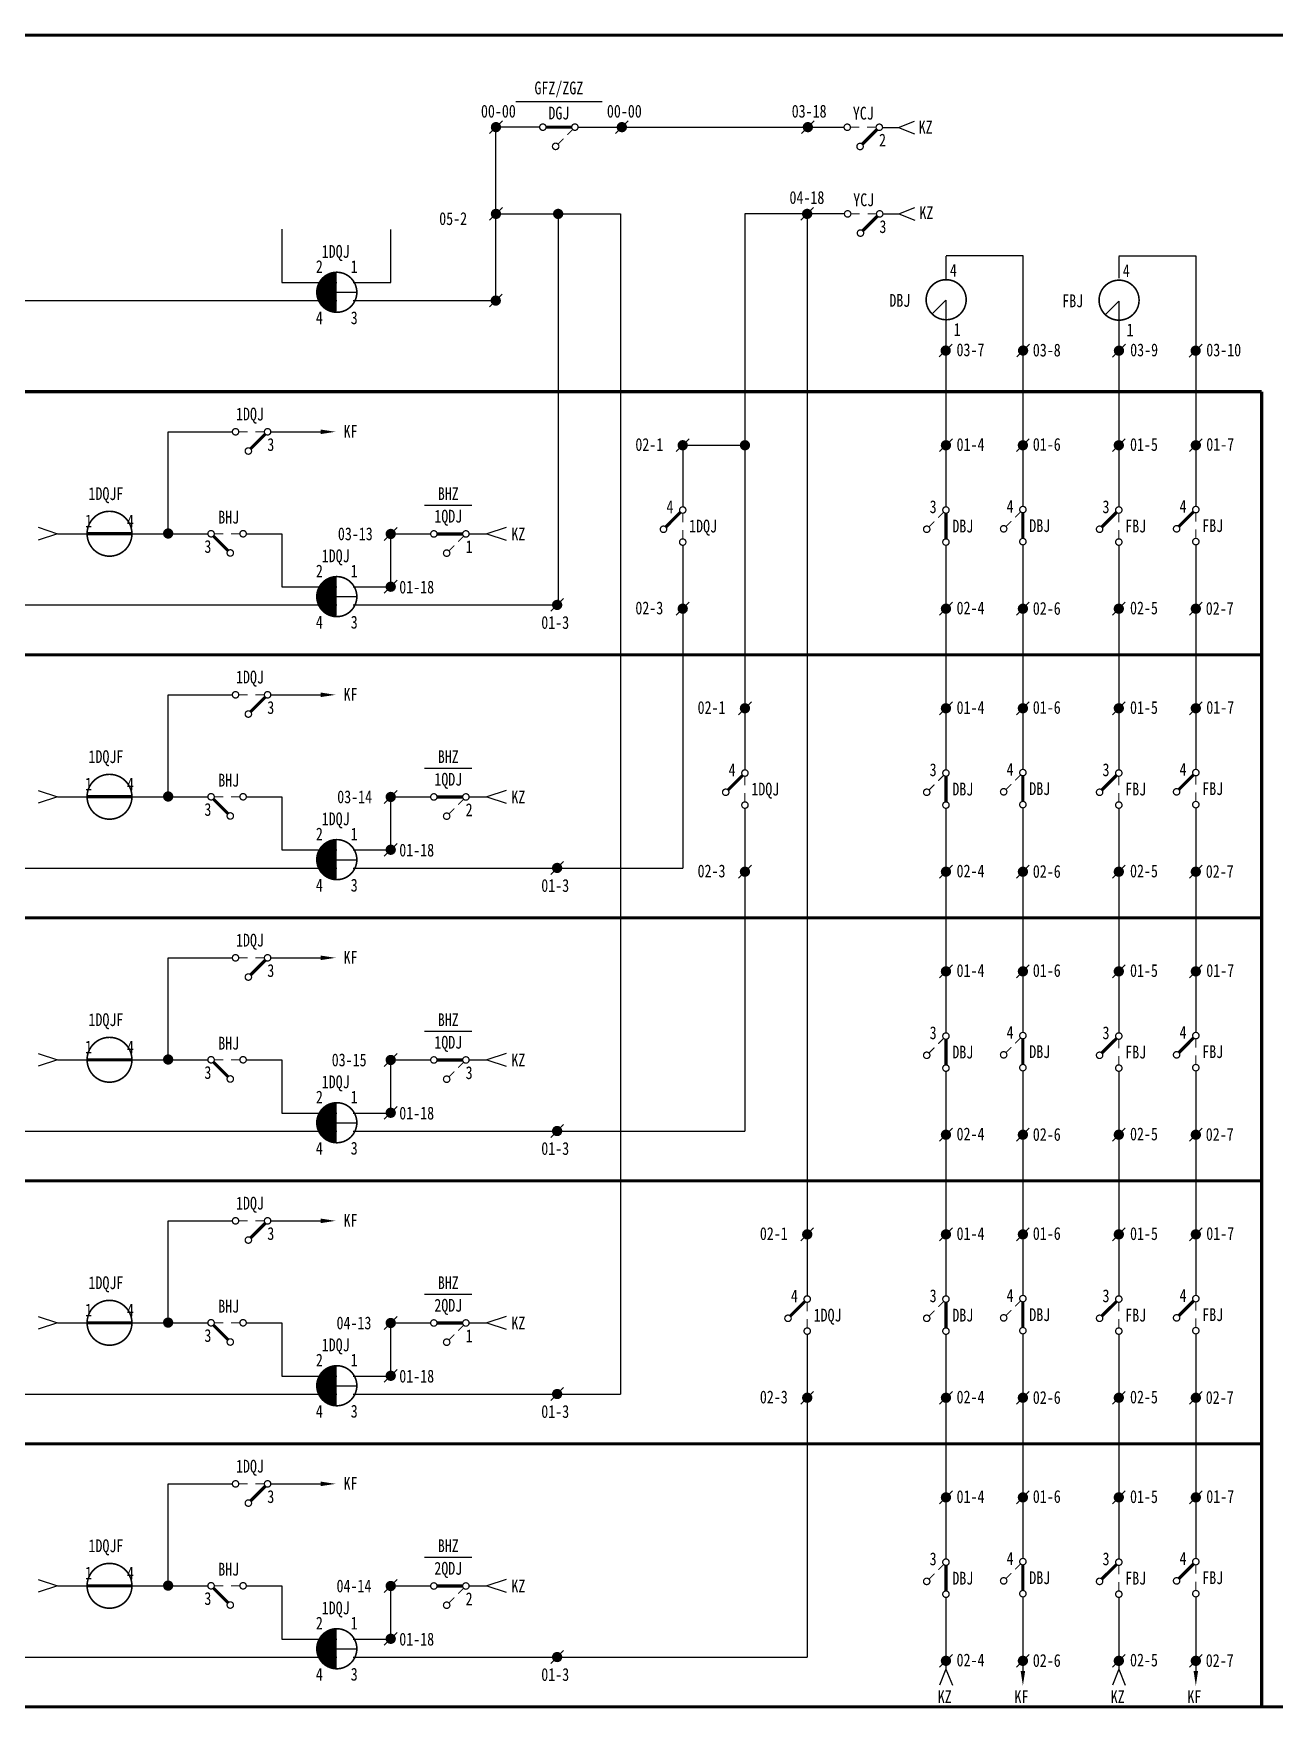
# Model space of a CAD drawing. Extents: x 0 to 570, y 0 to 261.
# Drawn here: x 166.1 to 359.8, y -0.2 to 261.2 of the extents above; entities that cross this region are included whole.
import ezdxf
from ezdxf.enums import TextEntityAlignment as Align

# ---------------------------------------------------------------- set-up
doc = ezdxf.new("R2010")
doc.units = 0
doc.linetypes.add('DASHED', pattern=[0.75, 0.5, -0.25])
doc.layers.get('0').update_dxf_attribs({"linetype": 'CONTINUOUS'})
doc.layers.add('TIE', color=7, linetype='CONTINUOUS')

# ---------------------------------------------------------------- blocks, each defined once
blk = doc.blocks.new('144')
at = {"const_width": 0.2}
for points in [[(1, 0, -1), (0, 0, -1)], [(6, 0, -1), (5, 0, -1)], [(4, -3, -1), (3, -3, -1)]]:
    blk.add_lwpolyline(points, format="xyb", close=True, dxfattribs=at)
for points, const_width in [([(2.4, 0), (1, 0)], 0.15), ([(5, 0), (3.6, 0)], 0.15), ([(0.85, -0.35), (3.15, -2.65)], 0.5)]:
    blk.add_lwpolyline(points, dxfattribs=dict(const_width=const_width))
blk.add_lwpolyline([(5.5, -1.3, 0, 0, 0), (5.5, -2.3, 0.8, 0, 0), (5.5, -4.5, 0, 0, 0)], format="xyseb")
at = {"width": 0.8}
for tag, p in [('RELAY', (3, 2.2)), ('0', (0, -2))]:
    blk.add_attdef(tag, text='', height=2, dxfattribs=at).set_placement(p, align=Align.MIDDLE)
blk = doc.blocks.new('W54')
for p, q in [((0, 0), (3, 1)), ((3, -1), (0, 0))]:
    blk.add_line(p, q)
blk = doc.blocks.new('W55')
at = {"rotation": 180}
blk.add_blockref('W54', (0, 0), dxfattribs=at)
blk = doc.blocks.new('W22')
at = {"const_width": 0.8}
blk.add_lwpolyline([(-0.4, 0, 1), (0.4, 0, 1)], format="xyb", close=True, dxfattribs=at)
blk = doc.blocks.new('W21')
blk.add_line((-1, -1), (1, 1))
at = {"const_width": 0.8}
blk.add_lwpolyline([(-0.4, 0, 1), (0.4, 0, 1)], format="xyb", close=True, dxfattribs=at)
blk = doc.blocks.new('W52')
blk.add_lwpolyline([(0, -3.3, 0, 0.7, 0), (0, -1, 0.7, 0.7, 0)], format="xyseb")
blk.add_lwpolyline([(0, 0), (0, -1)])
blk = doc.blocks.new('143')
at = {"const_width": 0.2}
for points in [[(-6, 0, 1), (-5, 0, 1)], [(-1, 0, 1), (0, 0, 1)], [(-4, -3, 1), (-3, -3, 1)]]:
    blk.add_lwpolyline(points, format="xyb", close=True, dxfattribs=at)
for points, const_width in [([(-5, 0), (-3.6, 0)], 0.15), ([(-2.4, 0), (-1, 0)], 0.15), ([(-0.85, -0.35), (-3.15, -2.65)], 0.5)]:
    blk.add_lwpolyline(points, dxfattribs=dict(const_width=const_width))
blk.add_lwpolyline([(-5.5, -1.3, 0, 0, 0), (-5.5, -2.3, 0.8, 0, 0), (-5.5, -4.5, 0, 0, 0)], format="xyseb")
at = {"width": 0.8}
for tag, p in [('RELAY', (-3, 2.2)), ('0', (0, -2))]:
    blk.add_attdef(tag, text='', height=2, dxfattribs=at).set_placement(p, align=Align.MIDDLE)

msp = doc.modelspace()

# ---------------------------------------------------------------- linework, layer by layer
for p, q in [((241.38, 250.54), (254.84, 250.54)), ((238.27, 219.49), (238.27, 246.56)), ((245.09, 246.56), (238.27, 246.56)), ((251.09, 246.56), (292.61, 246.56)), ((298.6, 246.5), (301.1, 246.5)), ((301.1, 246.5), (303.6, 247.5)), ((301.1, 246.5), (303.6, 245.5)), ((238.27, 233.02), (257.7, 233.02)), ((247.98, 233.02), (247.98, 171.98)), ((257.7, 233.02), (257.7, 48.83)), ((277.13, 233.02), (277.13, 164.2)), ((292.66, 233.02), (277.13, 233.02)), ((286.85, 233.02), (286.85, 82.1)), ((298.66, 233.02), (301.16, 233.02)), ((301.16, 233.02), (303.66, 234.02)), ((301.16, 233.02), (303.66, 232.02)), ((213.43, 220.79), (216.43, 220.79)), ((308.5, 219.55), (306.39, 217.45)), ((308.5, 219.55), (308.49, 216.55)), ((335.47, 219.38), (333.36, 217.27)), ((335.47, 219.38), (335.47, 216.38)), ((267.02, 196.91), (277.13, 196.91)), ((227.11, 187.55), (234.52, 187.55)), ((213.43, 173.28), (216.43, 173.28)), ((267.42, 164.2), (267.42, 130.93)), ((227.11, 146.5), (234.52, 146.5)), ((213.43, 132.23), (216.43, 132.23)), ((277.13, 123.15), (277.13, 89.88)), ((227.11, 105.45), (234.52, 105.45)), ((213.43, 91.18), (216.43, 91.18)), ((227.11, 64.4), (234.52, 64.4)), ((213.43, 50.13), (216.43, 50.13)), ((286.85, 41.05), (286.85, 7.77)), ((227.11, 23.35), (234.52, 23.35)), ((213.43, 9.08), (216.43, 9.08)), ((308.5, 5.88), (307.5, 3.38)), ((308.5, 5.88), (309.5, 3.38)), ((335.48, 5.88), (334.48, 3.38)), ((335.48, 5.88), (336.48, 3.38))]:
    msp.add_line(p, q)
at = {"linetype": 'Continuous'}
for p, q in [((204.83, 230.61), (204.83, 222.3)), ((221.85, 222.3), (221.85, 230.58)), ((308.5, 226.43), (308.5, 222.66)), ((308.51, 226.53), (320.51, 226.53)), ((320.51, 226.53), (320.51, 205.22)), ((335.48, 226.36), (335.48, 222.97)), ((335.5, 226.46), (347.5, 226.46)), ((347.5, 226.46), (347.5, 205.04)), ((204.83, 222.3), (213.43, 222.3)), ((216.01, 222.3), (221.85, 222.3)), ((153.28, 219.49), (213.43, 219.49)), ((216.01, 219.49), (238.27, 219.49)), ((308.5, 216.5), (308.5, 205.26)), ((335.48, 216.43), (335.48, 205.26)), ((308.5, 205.26), (308.5, 187.3)), ((320.51, 205.26), (320.51, 187.37)), ((335.48, 205.26), (335.48, 187.3)), ((347.5, 205.26), (347.5, 187.37)), ((187.14, 183.65), (187.14, 199.01)), ((187.14, 199.01), (197.21, 199.01)), ((203.13, 199.01), (209.94, 199.01)), ((267.42, 196.91), (267.42, 187.3)), ((169.83, 183.1), (174.46, 183.1)), ((180.46, 183.1), (193.27, 183.1)), ((199.31, 183.1), (204.83, 183.1)), ((204.83, 183.1), (204.83, 174.79)), ((221.85, 174.79), (221.85, 183.07)), ((221.85, 183.07), (228.08, 183.07)), ((234.08, 183.07), (236.85, 183.07)), ((267.42, 181.26), (267.42, 164.2)), ((308.5, 181.26), (308.5, 164.2)), ((320.51, 181.26), (320.51, 164.2)), ((335.48, 181.26), (335.48, 164.2)), ((347.5, 181.26), (347.5, 164.2)), ((204.83, 174.79), (213.43, 174.79)), ((216.01, 174.79), (221.85, 174.79)), ((153.28, 171.98), (213.43, 171.98)), ((216.01, 171.98), (247.98, 171.98)), ((277.13, 164.2), (277.13, 146.25)), ((308.5, 164.2), (308.5, 146.25)), ((320.51, 164.2), (320.51, 146.32)), ((335.48, 164.2), (335.48, 146.25)), ((347.5, 164.2), (347.5, 146.32)), ((187.14, 142.6), (187.14, 157.96)), ((187.14, 157.96), (197.21, 157.96)), ((203.13, 157.96), (209.94, 157.96)), ((169.83, 142.05), (174.46, 142.05)), ((180.46, 142.05), (193.27, 142.05)), ((199.31, 142.05), (204.83, 142.05)), ((204.83, 142.05), (204.83, 133.74)), ((221.85, 133.74), (221.85, 142.02)), ((221.85, 142.02), (228.08, 142.02)), ((234.08, 142.02), (236.85, 142.02)), ((277.13, 140.21), (277.13, 123.15)), ((308.5, 140.21), (308.5, 123.15)), ((320.51, 140.21), (320.51, 123.15)), ((335.48, 140.21), (335.48, 123.15)), ((347.5, 140.21), (347.5, 123.15)), ((204.83, 133.74), (213.43, 133.74)), ((216.01, 133.74), (221.85, 133.74)), ((153.28, 130.93), (213.43, 130.93)), ((216.01, 130.93), (267.42, 130.93)), ((308.5, 123.15), (308.5, 105.2)), ((320.51, 123.15), (320.51, 105.27)), ((335.48, 123.15), (335.48, 105.2)), ((347.5, 123.15), (347.5, 105.27)), ((187.14, 101.55), (187.14, 116.91)), ((187.14, 116.91), (197.21, 116.91)), ((203.13, 116.91), (209.94, 116.91)), ((169.83, 101), (174.46, 101)), ((180.46, 101), (193.27, 101)), ((199.31, 101), (204.83, 101)), ((204.83, 101), (204.83, 92.69)), ((221.85, 92.69), (221.85, 100.97)), ((221.85, 100.97), (228.08, 100.97)), ((234.08, 100.97), (236.85, 100.97)), ((308.5, 99.16), (308.5, 82.1)), ((320.51, 99.16), (320.51, 82.1)), ((335.48, 99.16), (335.48, 82.1)), ((347.5, 99.16), (347.5, 82.1)), ((204.83, 92.69), (213.43, 92.69)), ((216.01, 92.69), (221.85, 92.69)), ((153.28, 89.88), (213.43, 89.88)), ((216.01, 89.88), (277.13, 89.88)), ((286.85, 82.1), (286.85, 64.15)), ((308.5, 82.1), (308.5, 64.15)), ((320.51, 82.1), (320.51, 64.22)), ((335.48, 82.1), (335.48, 64.15)), ((347.5, 82.1), (347.5, 64.22)), ((187.14, 60.5), (187.14, 75.86)), ((187.14, 75.86), (197.21, 75.86)), ((203.13, 75.86), (209.94, 75.86)), ((169.83, 59.95), (174.46, 59.95)), ((180.46, 59.95), (193.27, 59.95)), ((199.31, 59.95), (204.83, 59.95)), ((204.83, 59.95), (204.83, 51.64)), ((221.85, 51.64), (221.85, 59.92)), ((221.85, 59.92), (228.08, 59.92)), ((234.08, 59.92), (236.85, 59.92)), ((286.85, 58.11), (286.85, 41.05)), ((308.5, 58.11), (308.5, 41.05)), ((320.51, 58.11), (320.51, 41.05)), ((335.48, 58.11), (335.48, 41.05)), ((347.5, 58.11), (347.5, 41.05)), ((204.83, 51.64), (213.43, 51.64)), ((216.01, 51.64), (221.85, 51.64)), ((153.28, 48.83), (213.43, 48.83)), ((216.01, 48.83), (257.7, 48.83)), ((308.5, 41.05), (308.5, 23.09)), ((320.51, 41.05), (320.51, 23.17)), ((335.48, 41.05), (335.48, 23.09)), ((347.5, 41.05), (347.5, 23.17)), ((187.14, 19.45), (187.14, 34.81)), ((187.14, 34.81), (197.21, 34.81)), ((203.13, 34.81), (209.94, 34.81)), ((169.83, 18.9), (174.46, 18.9)), ((180.46, 18.9), (193.27, 18.9)), ((199.31, 18.9), (204.83, 18.9)), ((204.83, 18.9), (204.83, 10.59)), ((221.85, 10.59), (221.85, 18.87)), ((221.85, 18.87), (228.08, 18.87)), ((234.08, 18.87), (236.85, 18.87)), ((308.5, 17.06), (308.5, 5.88)), ((320.51, 17.06), (320.51, 5.88)), ((335.48, 17.06), (335.48, 5.88)), ((347.5, 17.06), (347.5, 5.88)), ((204.83, 10.59), (213.43, 10.59)), ((216.01, 10.59), (221.85, 10.59)), ((153.28, 7.77), (213.43, 7.77)), ((216.01, 7.77), (286.85, 7.77))]:
    msp.add_line(p, q, dxfattribs=at)
for points, const_width in [([(569.57, 260.92), (0, 260.92)], 0.5), ([(246.09, 246.56), (250.09, 246.56)], 0.5), ([(250.24, 246.21), (249.39, 245.36)], 0.15), ([(293.6, 246.54), (295, 246.54)], 0.15), ([(297.74, 246.19), (295.45, 243.89)], 0.5), ([(296.2, 246.54), (297.6, 246.54)], 0.15), ([(248.79, 244.76), (247.94, 243.91)], 0.15), ([(357.78, 205.26), (0, 205.26)], 0.5), ([(267.06, 186.45), (264.77, 184.15)], 0.5), ([(267.42, 186.3), (267.42, 184.9)], 0.15), ([(308.14, 186.45), (307.3, 185.6)], 0.15), ([(308.5, 186.3), (308.5, 182.3)], 0.5), ([(320.16, 186.52), (319.31, 185.67)], 0.15), ([(320.51, 186.37), (320.51, 182.37)], 0.5), ([(335.13, 186.45), (332.83, 184.15)], 0.5), ([(335.48, 186.3), (335.48, 184.9)], 0.15), ([(347.14, 186.52), (344.85, 184.23)], 0.5), ([(347.5, 186.37), (347.5, 184.97)], 0.15), ([(174.46, 183.1), (181.46, 183.1)], 0.5), ([(229.08, 183.07), (233.08, 183.07)], 0.5), ([(267.42, 183.7), (267.42, 182.3)], 0.15), ([(306.7, 185), (305.85, 184.15)], 0.15), ([(318.71, 185.07), (317.87, 184.23)], 0.15), ([(335.48, 183.7), (335.48, 182.3)], 0.15), ([(347.5, 183.77), (347.5, 182.37)], 0.15), ([(231.78, 181.27), (230.93, 180.43)], 0.15), ([(233.23, 182.72), (232.38, 181.87)], 0.15), ([(357.78, 164.2), (0, 164.2)], 0.5), ([(276.78, 145.39), (274.49, 143.1)], 0.5), ([(277.13, 145.25), (277.13, 143.85)], 0.15), ([(306.7, 143.95), (305.85, 143.1)], 0.15), ([(308.14, 145.39), (307.3, 144.55)], 0.15), ([(308.5, 145.25), (308.5, 141.25)], 0.5), ([(318.71, 144.02), (317.87, 143.18)], 0.15), ([(320.16, 145.47), (319.31, 144.62)], 0.15), ([(320.51, 145.32), (320.51, 141.32)], 0.5), ([(335.13, 145.39), (332.83, 143.1)], 0.5), ([(335.48, 145.25), (335.48, 143.85)], 0.15), ([(347.14, 145.47), (344.85, 143.18)], 0.5), ([(347.5, 145.32), (347.5, 143.92)], 0.15), ([(174.46, 142.05), (181.46, 142.05)], 0.5), ([(229.08, 142.02), (233.08, 142.02)], 0.5), ([(233.23, 141.67), (232.38, 140.82)], 0.15), ([(277.13, 142.65), (277.13, 141.25)], 0.15), ([(335.48, 142.65), (335.48, 141.25)], 0.15), ([(347.5, 142.72), (347.5, 141.32)], 0.15), ([(231.78, 140.22), (230.93, 139.37)], 0.15), ([(357.78, 123.15), (0, 123.15)], 0.5), ([(357.78, 123.15), (0, 123.15)], 0.5), ([(335.13, 104.34), (332.83, 102.05)], 0.5), ([(347.14, 104.42), (344.85, 102.12)], 0.5), ([(306.7, 102.9), (305.85, 102.05)], 0.15), ([(308.14, 104.34), (307.3, 103.5)], 0.15), ([(308.5, 104.2), (308.5, 100.2)], 0.5), ([(318.71, 102.97), (317.87, 102.12)], 0.15), ([(320.16, 104.42), (319.31, 103.57)], 0.15), ([(320.51, 104.27), (320.51, 100.27)], 0.5), ([(335.48, 104.2), (335.48, 102.8)], 0.15), ([(347.5, 104.27), (347.5, 102.87)], 0.15), ([(174.46, 101), (181.46, 101)], 0.5), ([(229.08, 100.97), (233.08, 100.97)], 0.5), ([(233.23, 100.62), (232.38, 99.77)], 0.15), ([(335.48, 101.6), (335.48, 100.2)], 0.15), ([(347.5, 101.67), (347.5, 100.27)], 0.15), ([(231.78, 99.17), (230.93, 98.32)], 0.15), ([(357.78, 82.1), (0, 82.1)], 0.5), ([(357.78, 82.1), (0, 82.1)], 0.5), ([(286.5, 63.29), (284.2, 61)], 0.5), ([(286.85, 63.15), (286.85, 61.75)], 0.15), ([(308.14, 63.29), (307.3, 62.45)], 0.15), ([(308.5, 63.15), (308.5, 59.15)], 0.5), ([(320.16, 63.37), (319.31, 62.52)], 0.15), ([(320.51, 63.22), (320.51, 59.22)], 0.5), ([(335.13, 63.29), (332.83, 61)], 0.5), ([(335.48, 63.15), (335.48, 61.75)], 0.15), ([(347.14, 63.37), (344.85, 61.07)], 0.5), ([(347.5, 63.22), (347.5, 61.82)], 0.15), ([(174.46, 59.95), (181.46, 59.95)], 0.5), ([(229.08, 59.92), (233.08, 59.92)], 0.5), ([(286.85, 60.55), (286.85, 59.15)], 0.15), ([(306.7, 61.85), (305.85, 61)], 0.15), ([(318.71, 61.92), (317.87, 61.07)], 0.15), ([(335.48, 60.55), (335.48, 59.15)], 0.15), ([(347.5, 60.62), (347.5, 59.22)], 0.15), ([(231.78, 58.12), (230.93, 57.27)], 0.15), ([(233.23, 59.56), (232.38, 58.72)], 0.15), ([(357.78, 41.05), (0, 41.05)], 0.5), ([(357.78, 41.05), (0, 41.05)], 0.5), ([(308.14, 22.24), (307.3, 21.39)], 0.15), ([(308.5, 22.09), (308.5, 18.09)], 0.5), ([(318.71, 20.87), (317.87, 20.02)], 0.15), ([(320.16, 22.31), (319.31, 21.47)], 0.15), ([(320.51, 22.17), (320.51, 18.17)], 0.5), ([(335.13, 22.24), (332.83, 19.95)], 0.5), ([(335.48, 22.09), (335.48, 20.69)], 0.15), ([(347.14, 22.31), (344.85, 20.02)], 0.5), ([(347.5, 22.17), (347.5, 20.77)], 0.15), ([(174.46, 18.9), (181.46, 18.9)], 0.5), ([(229.08, 18.87), (233.08, 18.87)], 0.5), ([(233.23, 18.51), (232.38, 17.67)], 0.15), ([(306.7, 20.79), (305.85, 19.95)], 0.15), ([(335.48, 19.49), (335.48, 18.09)], 0.15), ([(347.5, 19.57), (347.5, 18.17)], 0.15), ([(231.78, 17.07), (230.93, 16.22)], 0.15), ([(569.57, 0), (0, 0)], 0.5)]:
    msp.add_lwpolyline(points, dxfattribs=dict(const_width=const_width))
for points, const_width in [([(245.09, 246.56, 1), (246.09, 246.56, 1)], 0.2), ([(250.09, 246.56, 1), (251.09, 246.56, 1)], 0.2), ([(292.6, 246.54, 1), (293.6, 246.54, 1)], 0.2), ([(297.6, 246.54, 1), (298.6, 246.54, 1)], 0.2), ([(247.09, 243.56, 1), (248.09, 243.56, 1)], 0.2), ([(294.6, 243.54, 1), (295.6, 243.54, 1)], 0.2), ([(276.73, 196.91, 1), (277.53, 196.91, 1)], 0.8), ([(174.46, 183.1, 1), (181.46, 183.1, 1)], 0.25), ([(266.92, 186.8, -1), (267.92, 186.8, -1)], 0.2), ([(308, 186.8, -1), (309, 186.8, -1)], 0.2), ([(320.01, 186.87, -1), (321.01, 186.87, -1)], 0.2), ([(334.98, 186.8, -1), (335.98, 186.8, -1)], 0.2), ([(347, 186.87, -1), (348, 186.87, -1)], 0.2), ([(228.08, 183.07, 1), (229.08, 183.07, 1)], 0.2), ([(233.08, 183.07, 1), (234.08, 183.07, 1)], 0.2), ([(263.92, 183.8, -1), (264.92, 183.8, -1)], 0.2), ([(305, 183.8, -1), (306, 183.8, -1)], 0.2), ([(317.01, 183.87, -1), (318.01, 183.87, -1)], 0.2), ([(331.98, 183.8, -1), (332.98, 183.8, -1)], 0.2), ([(344, 183.87, -1), (345, 183.87, -1)], 0.2), ([(230.08, 180.07, 1), (231.08, 180.07, 1)], 0.2), ([(266.92, 181.8, -1), (267.92, 181.8, -1)], 0.2), ([(308, 181.8, -1), (309, 181.8, -1)], 0.2), ([(320.01, 181.87, -1), (321.01, 181.87, -1)], 0.2), ([(334.98, 181.8, -1), (335.98, 181.8, -1)], 0.2), ([(347, 181.87, -1), (348, 181.87, -1)], 0.2), ([(320.01, 145.82, -1), (321.01, 145.82, -1)], 0.2), ([(347, 145.82, -1), (348, 145.82, -1)], 0.2), ([(174.46, 142.05, 1), (181.46, 142.05, 1)], 0.25), ([(276.63, 145.75, -1), (277.63, 145.75, -1)], 0.2), ([(308, 145.75, -1), (309, 145.75, -1)], 0.2), ([(334.98, 145.75, -1), (335.98, 145.75, -1)], 0.2), ([(228.08, 142.02, 1), (229.08, 142.02, 1)], 0.2), ([(233.08, 142.02, 1), (234.08, 142.02, 1)], 0.2), ([(273.63, 142.75, -1), (274.63, 142.75, -1)], 0.2), ([(276.63, 140.75, -1), (277.63, 140.75, -1)], 0.2), ([(305, 142.75, -1), (306, 142.75, -1)], 0.2), ([(308, 140.75, -1), (309, 140.75, -1)], 0.2), ([(317.01, 142.82, -1), (318.01, 142.82, -1)], 0.2), ([(320.01, 140.82, -1), (321.01, 140.82, -1)], 0.2), ([(331.98, 142.75, -1), (332.98, 142.75, -1)], 0.2), ([(334.98, 140.75, -1), (335.98, 140.75, -1)], 0.2), ([(344, 142.82, -1), (345, 142.82, -1)], 0.2), ([(347, 140.82, -1), (348, 140.82, -1)], 0.2), ([(230.08, 139.02, 1), (231.08, 139.02, 1)], 0.2), ([(174.46, 101, 1), (181.46, 101, 1)], 0.25), ([(308, 104.7, -1), (309, 104.7, -1)], 0.2), ([(320.01, 104.77, -1), (321.01, 104.77, -1)], 0.2), ([(334.98, 104.7, -1), (335.98, 104.7, -1)], 0.2), ([(347, 104.77, -1), (348, 104.77, -1)], 0.2), ([(305, 101.7, -1), (306, 101.7, -1)], 0.2), ([(317.01, 101.77, -1), (318.01, 101.77, -1)], 0.2), ([(331.98, 101.7, -1), (332.98, 101.7, -1)], 0.2), ([(344, 101.77, -1), (345, 101.77, -1)], 0.2), ([(228.08, 100.97, 1), (229.08, 100.97, 1)], 0.2), ([(233.08, 100.97, 1), (234.08, 100.97, 1)], 0.2), ([(308, 99.7, -1), (309, 99.7, -1)], 0.2), ([(320.01, 99.77, -1), (321.01, 99.77, -1)], 0.2), ([(334.98, 99.7, -1), (335.98, 99.7, -1)], 0.2), ([(347, 99.77, -1), (348, 99.77, -1)], 0.2), ([(230.08, 97.97, 1), (231.08, 97.97, 1)], 0.2), ([(174.46, 59.95, 1), (181.46, 59.95, 1)], 0.25), ([(286.35, 63.65, -1), (287.35, 63.65, -1)], 0.2), ([(308, 63.65, -1), (309, 63.65, -1)], 0.2), ([(320.01, 63.72, -1), (321.01, 63.72, -1)], 0.2), ([(334.98, 63.65, -1), (335.98, 63.65, -1)], 0.2), ([(347, 63.72, -1), (348, 63.72, -1)], 0.2), ([(228.08, 59.92, 1), (229.08, 59.92, 1)], 0.2), ([(233.08, 59.92, 1), (234.08, 59.92, 1)], 0.2), ([(283.35, 60.65, -1), (284.35, 60.65, -1)], 0.2), ([(305, 60.65, -1), (306, 60.65, -1)], 0.2), ([(317.01, 60.72, -1), (318.01, 60.72, -1)], 0.2), ([(331.98, 60.65, -1), (332.98, 60.65, -1)], 0.2), ([(344, 60.72, -1), (345, 60.72, -1)], 0.2), ([(230.08, 56.92, 1), (231.08, 56.92, 1)], 0.2), ([(286.35, 58.65, -1), (287.35, 58.65, -1)], 0.2), ([(308, 58.65, -1), (309, 58.65, -1)], 0.2), ([(320.01, 58.72, -1), (321.01, 58.72, -1)], 0.2), ([(334.98, 58.65, -1), (335.98, 58.65, -1)], 0.2), ([(347, 58.72, -1), (348, 58.72, -1)], 0.2), ([(174.46, 18.9, 1), (181.46, 18.9, 1)], 0.25), ([(308, 22.59, -1), (309, 22.59, -1)], 0.2), ([(320.01, 22.67, -1), (321.01, 22.67, -1)], 0.2), ([(334.98, 22.59, -1), (335.98, 22.59, -1)], 0.2), ([(347, 22.67, -1), (348, 22.67, -1)], 0.2), ([(228.08, 18.87, 1), (229.08, 18.87, 1)], 0.2), ([(233.08, 18.87, 1), (234.08, 18.87, 1)], 0.2), ([(305, 19.59, -1), (306, 19.59, -1)], 0.2), ([(317.01, 19.67, -1), (318.01, 19.67, -1)], 0.2), ([(331.98, 19.59, -1), (332.98, 19.59, -1)], 0.2), ([(344, 19.67, -1), (345, 19.67, -1)], 0.2), ([(230.08, 15.87, 1), (231.08, 15.87, 1)], 0.2), ([(308, 17.59, -1), (309, 17.59, -1)], 0.2), ([(320.01, 17.67, -1), (321.01, 17.67, -1)], 0.2), ([(334.98, 17.59, -1), (335.98, 17.59, -1)], 0.2), ([(347, 17.67, -1), (348, 17.67, -1)], 0.2)]:
    msp.add_lwpolyline(points, format="xyb", close=True, dxfattribs=dict(const_width=const_width))
for points in [[(245.59, 242.06, 0, 0, 0), (245.59, 243.06, 0.8, 0, 0), (245.59, 245.26, 0, 0, 0)], [(293.1, 245.24, 0, 0, 0), (293.1, 244.24, 0.8, 0, 0), (293.1, 242.04, 0, 0, 0)], [(211.81, 220.79, 3.25, 3.25, -0.414214), (213.43, 222.41, 3.25, 3.25, 0)], [(213.43, 219.16, 3.25, 3.25, -0.414214), (211.81, 220.79, 3.25, 3.25, 0)], [(213.43, 223.91, 0.25, 0.25, -0.414214), (216.56, 220.79, 0.25, 0.25, -0.414214), (213.43, 217.66, 0.25, 0.25, 0)], [(213.43, 217.01, 0, 0, 0), (213.43, 216.01, 0.8, 0, 0), (213.43, 213.81, 0, 0, 0)], [(306.5, 213.06, 0, 0, 0), (306.5, 214.06, 0.8, 0, 0), (306.5, 216.26, 0, 0, 0)], [(333.48, 216.26, 0, 0, 0), (333.48, 215.26, 0.8, 0, 0), (333.48, 213.06, 0, 0, 0)], [(265.42, 182.8, 0, 0, 0), (265.42, 181.8, 0.8, 0, 0), (265.42, 179.6, 0, 0, 0)], [(306.5, 179.6, 0, 0, 0), (306.5, 180.6, 0.8, 0, 0), (306.5, 182.8, 0, 0, 0)], [(318.51, 179.67, 0, 0, 0), (318.51, 180.67, 0.8, 0, 0), (318.51, 182.87, 0, 0, 0)], [(333.48, 182.8, 0, 0, 0), (333.48, 181.8, 0.8, 0, 0), (333.48, 179.6, 0, 0, 0)], [(345.5, 182.87, 0, 0, 0), (345.5, 181.87, 0.8, 0, 0), (345.5, 179.67, 0, 0, 0)], [(182.47, 181.8, 0, 0, 0), (182.47, 180.8, 0.8, 0, 0), (182.47, 178.6, 0, 0, 0)], [(228.58, 178.57, 0, 0, 0), (228.58, 179.57, 0.8, 0, 0), (228.58, 181.77, 0, 0, 0)], [(211.81, 173.28, 3.25, 3.25, -0.414214), (213.43, 174.91, 3.25, 3.25, -1)], [(213.43, 176.41, 0.25, 0.25, -0.414214), (216.56, 173.28, 0.25, 0.25, -0.414214), (213.43, 170.16, 0.25, 0.25, -1)], [(213.43, 171.66, 3.25, 3.25, -0.414214), (211.81, 173.28, 3.25, 3.25, -1)], [(213.43, 169.51, 0, 0, 0), (213.43, 168.51, 0.8, 0, 0), (213.43, 166.31, 0, 0, 0)], [(275.13, 141.75, 0, 0, 0), (275.13, 140.75, 0.8, 0, 0), (275.13, 138.55, 0, 0, 0)], [(306.5, 138.55, 0, 0, 0), (306.5, 139.55, 0.8, 0, 0), (306.5, 141.75, 0, 0, 0)], [(318.51, 138.62, 0, 0, 0), (318.51, 139.62, 0.8, 0, 0), (318.51, 141.82, 0, 0, 0)], [(333.48, 141.75, 0, 0, 0), (333.48, 140.75, 0.8, 0, 0), (333.48, 138.55, 0, 0, 0)], [(345.5, 141.82, 0, 0, 0), (345.5, 140.82, 0.8, 0, 0), (345.5, 138.62, 0, 0, 0)], [(182.47, 140.75, 0, 0, 0), (182.47, 139.75, 0.8, 0, 0), (182.47, 137.55, 0, 0, 0)], [(228.58, 137.52, 0, 0, 0), (228.58, 138.52, 0.8, 0, 0), (228.58, 140.72, 0, 0, 0)], [(211.81, 132.23, 3.25, 3.25, -0.414214), (213.43, 133.86, 3.25, 3.25, -1)], [(213.43, 130.61, 3.25, 3.25, -0.414214), (211.81, 132.23, 3.25, 3.25, -1)], [(213.43, 135.36, 0.25, 0.25, -0.414214), (216.56, 132.23, 0.25, 0.25, -0.414214), (213.43, 129.11, 0.25, 0.25, -1)], [(213.43, 128.46, 0, 0, 0), (213.43, 127.46, 0.8, 0, 0), (213.43, 125.26, 0, 0, 0)], [(182.47, 99.7, 0, 0, 0), (182.47, 98.7, 0.8, 0, 0), (182.47, 96.5, 0, 0, 0)], [(228.58, 96.47, 0, 0, 0), (228.58, 97.47, 0.8, 0, 0), (228.58, 99.67, 0, 0, 0)], [(306.5, 97.5, 0, 0, 0), (306.5, 98.5, 0.8, 0, 0), (306.5, 100.7, 0, 0, 0)], [(318.51, 97.57, 0, 0, 0), (318.51, 98.57, 0.8, 0, 0), (318.51, 100.77, 0, 0, 0)], [(333.48, 100.7, 0, 0, 0), (333.48, 99.7, 0.8, 0, 0), (333.48, 97.5, 0, 0, 0)], [(345.5, 100.77, 0, 0, 0), (345.5, 99.77, 0.8, 0, 0), (345.5, 97.57, 0, 0, 0)], [(211.81, 91.18, 3.25, 3.25, -0.414214), (213.43, 92.8, 3.25, 3.25, -1)], [(213.43, 94.3, 0.25, 0.25, -0.414214), (216.56, 91.18, 0.25, 0.25, -0.414214), (213.43, 88.05, 0.25, 0.25, -1)], [(213.43, 89.55, 3.25, 3.25, -0.414214), (211.81, 91.18, 3.25, 3.25, -1)], [(213.43, 87.41, 0, 0, 0), (213.43, 86.41, 0.8, 0, 0), (213.43, 84.21, 0, 0, 0)], [(182.47, 58.65, 0, 0, 0), (182.47, 57.65, 0.8, 0, 0), (182.47, 55.45, 0, 0, 0)], [(228.58, 55.42, 0, 0, 0), (228.58, 56.42, 0.8, 0, 0), (228.58, 58.62, 0, 0, 0)], [(284.85, 59.65, 0, 0, 0), (284.85, 58.65, 0.8, 0, 0), (284.85, 56.45, 0, 0, 0)], [(306.5, 56.45, 0, 0, 0), (306.5, 57.45, 0.8, 0, 0), (306.5, 59.65, 0, 0, 0)], [(318.51, 56.52, 0, 0, 0), (318.51, 57.52, 0.8, 0, 0), (318.51, 59.72, 0, 0, 0)], [(333.48, 59.65, 0, 0, 0), (333.48, 58.65, 0.8, 0, 0), (333.48, 56.45, 0, 0, 0)], [(345.5, 59.72, 0, 0, 0), (345.5, 58.72, 0.8, 0, 0), (345.5, 56.52, 0, 0, 0)], [(211.81, 50.13, 3.25, 3.25, -0.414214), (213.43, 51.75, 3.25, 3.25, -1)], [(213.43, 53.25, 0.25, 0.25, -0.414214), (216.56, 50.13, 0.25, 0.25, -0.414214), (213.43, 47, 0.25, 0.25, -1)], [(213.43, 48.5, 3.25, 3.25, -0.414214), (211.81, 50.13, 3.25, 3.25, -1)], [(213.43, 46.35, 0, 0, 0), (213.43, 45.35, 0.8, 0, 0), (213.43, 43.15, 0, 0, 0)], [(306.5, 15.39, 0, 0, 0), (306.5, 16.39, 0.8, 0, 0), (306.5, 18.59, 0, 0, 0)], [(318.51, 15.47, 0, 0, 0), (318.51, 16.47, 0.8, 0, 0), (318.51, 18.67, 0, 0, 0)], [(333.48, 18.59, 0, 0, 0), (333.48, 17.59, 0.8, 0, 0), (333.48, 15.39, 0, 0, 0)], [(345.5, 18.67, 0, 0, 0), (345.5, 17.67, 0.8, 0, 0), (345.5, 15.47, 0, 0, 0)], [(182.47, 17.6, 0, 0, 0), (182.47, 16.6, 0.8, 0, 0), (182.47, 14.4, 0, 0, 0)], [(228.58, 14.37, 0, 0, 0), (228.58, 15.37, 0.8, 0, 0), (228.58, 17.57, 0, 0, 0)], [(211.81, 9.08, 3.25, 3.25, -0.414214), (213.43, 10.7, 3.25, 3.25, -1)], [(213.43, 7.45, 3.25, 3.25, -0.414214), (211.81, 9.08, 3.25, 3.25, -1)], [(213.43, 12.2, 0.25, 0.25, -0.414214), (216.56, 9.08, 0.25, 0.25, -0.414214), (213.43, 5.95, 0.25, 0.25, -1)], [(213.43, 5.3, 0, 0, 0), (213.43, 4.3, 0.8, 0, 0), (213.43, 2.1, 0, 0, 0)]]:
    msp.add_lwpolyline(points, format="xyseb")
for points in [[(306.32, 217.42, 0.25, 0.25, 1), (310.75, 221.83, 0.25, 0.25, 1)], [(333.31, 217.35, 0.25, 0.25, 1), (337.73, 221.76, 0.25, 0.25, 1)]]:
    msp.add_lwpolyline(points, format="xyseb", close=True)
at = {"linetype": 'ByBlock', "const_width": 0.5}
for points in [[(357.78, 205.26), (357.78, 164.2)], [(357.78, 164.2), (357.78, 123.15)], [(357.78, 123.15), (357.78, 82.1)], [(357.78, 82.1), (357.78, 41.05)], [(357.78, 41.05), (357.78, 0)]]:
    msp.add_lwpolyline(points, dxfattribs=at)

# ---------------------------------------------------------------- block references
for name, p in [('W21', (238.27, 246.56)), ('W21', (257.92, 246.56)), ('W21', (286.95, 246.56)), ('W21', (238.27, 233.02)), ('W22', (247.98, 233.02)), ('W21', (286.84, 233.02)), ('W21', (238.24, 219.49)), ('W21', (267.42, 196.91)), ('W55', (169.83, 183.1)), ('W22', (187.11, 183.14)), ('W21', (221.85, 183.07)), ('W21', (221.85, 174.83)), ('W21', (247.82, 171.99)), ('W21', (267.42, 171.4)), ('W55', (169.83, 142.05)), ('W22', (187.11, 142.09)), ('W21', (221.85, 142.02)), ('W21', (221.85, 133.78)), ('W21', (247.82, 130.94)), ('W55', (169.83, 101)), ('W21', (221.85, 100.97)), ('W22', (187.11, 101.04)), ('W21', (221.85, 92.73)), ('W21', (247.82, 89.88)), ('W55', (169.83, 59.95)), ('W22', (187.11, 59.98)), ('W21', (221.85, 59.92)), ('W21', (221.85, 51.68)), ('W21', (247.82, 48.83)), ('W55', (169.83, 18.9)), ('W22', (187.11, 18.93)), ('W21', (221.85, 18.87)), ('W21', (221.85, 10.63)), ('W21', (247.82, 7.78)), ('W52', (320.51, 6.6)), ('W52', (347.5, 6.6))]:
    msp.add_blockref(name, p)
at = {"linetype": 'DASHED'}
msp.add_blockref('143', (298.66, 233.02), dxfattribs=at).add_auto_attribs({'RELAY': 'YCJ', '0': '3'})
at = {"color": 0}
for p in [(308.46, 211.69), (320.54, 211.69), (335.5, 211.67), (347.47, 211.67), (308.5, 196.91), (320.51, 196.91), (335.48, 196.91), (347.5, 196.91), (308.5, 171.4), (320.51, 171.4), (335.48, 171.4), (347.5, 171.4), (277.13, 155.86), (308.5, 155.86), (320.51, 155.86), (335.48, 155.86), (347.5, 155.86), (277.13, 130.35), (308.5, 130.35), (320.51, 130.35), (335.48, 130.35), (347.5, 130.35), (308.5, 114.8), (320.51, 114.8), (335.48, 114.8), (347.5, 114.8), (308.5, 89.3), (320.51, 89.3), (335.48, 89.3), (347.5, 89.3), (286.85, 73.75), (308.5, 73.75), (320.51, 73.75), (335.48, 73.75), (347.5, 73.75), (286.85, 48.25), (308.5, 48.25), (320.51, 48.25), (335.48, 48.25), (347.5, 48.25), (308.5, 32.7), (320.51, 32.7), (335.48, 32.7), (347.5, 32.7), (308.5, 7.19), (320.51, 7.19), (335.48, 7.19), (347.5, 7.19)]:
    msp.add_blockref('W21', p, dxfattribs=at)
at = {"linetype": 'DASHED', "xscale": -1}
for p in [(203.13, 199.01), (203.13, 157.96), (203.13, 116.91), (203.13, 75.86), (203.13, 34.81)]:
    msp.add_blockref('144', p, dxfattribs=at)
at = {"rotation": 90}
for p in [(209.94, 199.01), (209.94, 157.96), (209.94, 116.91), (209.94, 75.86), (209.94, 34.81)]:
    msp.add_blockref('W52', p, dxfattribs=at)
at = {"linetype": 'DASHED'}
for p in [(193.31, 183.1), (193.31, 142.05), (193.31, 101), (193.31, 59.95), (193.31, 18.9)]:
    msp.add_blockref('144', p, dxfattribs=at)
at = {"xscale": -1}
for p in [(236.86, 183.09), (236.86, 142.04), (236.86, 100.99), (236.86, 59.94), (236.86, 18.89)]:
    msp.add_blockref('W55', p, dxfattribs=at)

# ---------------------------------------------------------------- texts
at = {"width": 0.8}
for s, p in [('GFZ/ZGZ', (248.09, 252.51)), ('DGJ', (248.09, 248.76)), ('YCJ', (295.6, 248.74)), ('2', (298.6, 244.54)), ('2    1', (213.43, 224.79)), ('4    3', (213.43, 216.79)), ('3', (203.13, 197.01)), ('4', (265.42, 187.3)), ('3', (306.5, 187.3)), ('4', (318.51, 187.37)), ('3', (333.48, 187.3)), ('4', (345.5, 187.37)), ('1     4', (177.96, 185.1)), ('3', (193.31, 181.1)), ('1', (234.08, 181.07)), ('2    1', (213.43, 177.28)), ('4    3', (213.43, 169.28)), ('3', (203.13, 155.96)), ('4', (275.13, 146.25)), ('3', (306.5, 146.25)), ('4', (318.51, 146.32)), ('3', (333.48, 146.25)), ('4', (345.5, 146.32)), ('1     4', (177.96, 144.05)), ('3', (193.31, 140.05)), ('2', (234.08, 140.02)), ('2    1', (213.43, 136.23)), ('4    3', (213.43, 128.23)), ('3', (203.13, 114.91)), ('3', (306.5, 105.2)), ('4', (318.51, 105.27)), ('3', (333.48, 105.2)), ('4', (345.5, 105.27)), ('1     4', (177.96, 103)), ('3', (193.31, 99)), ('3', (234.08, 98.97)), ('2    1', (213.43, 95.18)), ('4    3', (213.43, 87.18)), ('3', (203.13, 73.86)), ('1     4', (177.96, 61.95)), ('4', (284.85, 64.15)), ('3', (306.5, 64.15)), ('4', (318.51, 64.22)), ('3', (333.48, 64.15)), ('4', (345.5, 64.22)), ('3', (193.31, 57.95)), ('1', (234.08, 57.92)), ('2    1', (213.43, 54.13)), ('4    3', (213.43, 46.13)), ('3', (203.13, 32.81)), ('3', (306.5, 23.09)), ('4', (318.51, 23.17)), ('3', (333.48, 23.09)), ('4', (345.5, 23.17)), ('1     4', (177.96, 20.9)), ('3', (193.31, 16.9)), ('2', (234.08, 16.87)), ('2    1', (213.43, 13.08)), ('4    3', (213.43, 5.08))]:
    msp.add_text(s, height=2, dxfattribs=at).set_placement(p, align=Align.MIDDLE)
for p in [(309.12, 223.23), (336.1, 223.16)]:
    msp.add_text('4', height=2, dxfattribs=at).set_placement(p)
at = {"color": 3, "width": 0.8}
for p in [(309.71, 213.98), (336.69, 213.91)]:
    msp.add_text('1', height=2, dxfattribs=at).set_placement(p)
at = {"width": 0.8}
for s, p in [('1DQJ', (268.42, 184.3)), ('DBJ', (309.5, 184.3)), ('DBJ', (321.51, 184.37)), ('FBJ', (336.48, 184.3)), ('FBJ', (348.5, 184.37)), ('1DQJ', (278.13, 143.25)), ('DBJ', (309.5, 143.25)), ('DBJ', (321.51, 143.32)), ('FBJ', (336.48, 143.25)), ('FBJ', (348.5, 143.32)), ('DBJ', (309.5, 102.2)), ('DBJ', (321.51, 102.27)), ('FBJ', (336.48, 102.2)), ('FBJ', (348.5, 102.27)), ('1DQJ', (287.85, 61.15)), ('DBJ', (309.5, 61.15)), ('DBJ', (321.51, 61.22)), ('FBJ', (336.48, 61.15)), ('FBJ', (348.5, 61.22)), ('DBJ', (309.5, 20.09)), ('DBJ', (321.51, 20.17)), ('FBJ', (336.48, 20.09)), ('FBJ', (348.5, 20.17))]:
    msp.add_text(s, height=2, dxfattribs=at).set_placement(p, align=Align.MIDDLE_LEFT)
at = {"layer": 'TIE', "color": 1, "width": 0.8}
msp.add_text('00-00', height=2, dxfattribs=at).set_placement((238.65, 248.05), align=Align.CENTER)
at = {"layer": 'TIE', "color": 2, "width": 0.8}
msp.add_text('00-00', height=2, dxfattribs=at).set_placement((258.31, 248.05), align=Align.CENTER)
at = {"layer": 'TIE', "color": 3, "width": 0.8}
for s, p in [('03-18', (287.15, 248.05)), ('04-18', (286.8, 234.58))]:
    msp.add_text(s, height=2, dxfattribs=at).set_placement(p, align=Align.CENTER)
at = {"layer": 'TIE', "color": 0, "width": 0.8}
for s, p in [('KZ', (304.24, 245.56)), ('KZ', (304.37, 232.22)), ('DBJ', (299.67, 218.52)), ('FBJ', (326.65, 218.45))]:
    msp.add_text(s, height=2, dxfattribs=at).set_placement(p)
at = {"layer": 'TIE', "color": 3, "width": 0.8}
for s, p in [('05-2', (231.59, 232.27)), ('01-3', (247.52, 169.24)), ('01-3', (247.52, 128.19)), ('01-3', (247.52, 87.14)), ('01-3', (247.52, 46.09)), ('01-3', (247.52, 5.04))]:
    msp.add_text(s, height=2, dxfattribs=at).set_placement(p, align=Align.MIDDLE)
at = {"layer": 'TIE', "width": 0.8}
for s, p in [('1DQJ', (211.08, 226.16)), ('KF', (214.49, 198.08)), ('1DQJF', (174.68, 188.36)), ('KZ', (240.68, 182.07)), ('1DQJ', (211.08, 178.65)), ('KF', (214.49, 157.03)), ('1DQJF', (174.68, 147.31)), ('KZ', (240.68, 141.02)), ('1DQJ', (211.08, 137.6)), ('KF', (214.49, 115.98)), ('1DQJF', (174.68, 106.26)), ('KZ', (240.68, 99.97)), ('1DQJ', (211.08, 96.55)), ('KF', (214.49, 74.93)), ('1DQJF', (174.68, 65.2)), ('KZ', (240.68, 58.91)), ('1DQJ', (211.08, 55.5)), ('KF', (214.49, 33.88)), ('1DQJF', (174.68, 24.15)), ('KZ', (240.68, 17.86)), ('1DQJ', (211.08, 14.45))]:
    msp.add_text(s, height=2, dxfattribs=at).set_placement(p)
at = {"layer": 'TIE', "color": 3, "width": 0.8}
for s, p in [('03-7', (310.15, 210.81)), ('03-8', (322.06, 210.77)), ('03-9', (337.25, 210.79)), ('03-10', (349.13, 210.79)), ('02-1', (260.03, 196.03)), ('01-4', (310.16, 196.03)), ('01-6', (322.06, 196.05)), ('01-5', (337.23, 196.03)), ('01-7', (349.13, 196.05)), ('03-13', (213.6, 182.09)), ('01-18', (223.18, 173.78)), ('02-3', (260.03, 170.52)), ('02-4', (310.16, 170.52)), ('02-6', (322.06, 170.45)), ('02-5', (337.23, 170.52)), ('02-7', (349.05, 170.45)), ('02-1', (269.74, 154.98)), ('01-4', (310.16, 154.98)), ('01-6', (322.06, 155)), ('01-5', (337.23, 154.98)), ('01-7', (349.13, 155)), ('03-14', (213.5, 141.04)), ('01-18', (223.18, 132.73)), ('02-3', (269.74, 129.47)), ('02-4', (310.16, 129.47)), ('02-6', (322.06, 129.4)), ('02-5', (337.23, 129.47)), ('02-7', (349.05, 129.4)), ('01-4', (310.16, 113.93)), ('01-6', (322.06, 113.94)), ('01-5', (337.23, 113.93)), ('01-7', (349.13, 113.94)), ('03-15', (212.64, 99.98)), ('01-18', (223.18, 91.68)), ('02-4', (310.16, 88.42)), ('02-6', (322.06, 88.35)), ('02-5', (337.23, 88.42)), ('02-7', (349.05, 88.35)), ('02-1', (279.46, 72.87)), ('01-4', (310.16, 72.87)), ('01-6', (322.06, 72.89)), ('01-5', (337.23, 72.87)), ('01-7', (349.13, 72.89)), ('04-13', (213.39, 58.93)), ('01-18', (223.18, 50.63)), ('02-3', (279.46, 47.37)), ('02-4', (310.16, 47.37)), ('02-6', (322.06, 47.3)), ('02-5', (337.23, 47.37)), ('02-7', (349.05, 47.3)), ('01-4', (310.16, 31.82)), ('01-6', (322.06, 31.84)), ('01-5', (337.23, 31.82)), ('01-7', (349.13, 31.84)), ('04-14', (213.39, 17.88)), ('01-18', (223.18, 9.58)), ('02-4', (310.16, 6.32)), ('02-6', (322.06, 6.25)), ('02-5', (337.23, 6.32)), ('02-7', (349.05, 6.25))]:
    msp.add_text(s, height=2, dxfattribs=at).set_placement(p)
at = {"layer": 'TIE', "width": 0.8}
for s, p in [('1DQJ', (199.88, 200.78)), ('BHJ', (196.56, 184.69)), ('1QDJ', (230.83, 184.84)), ('1DQJ', (199.88, 159.73)), ('BHJ', (196.56, 143.64)), ('1QDJ', (230.83, 143.78)), ('1DQJ', (199.88, 118.67)), ('BHJ', (196.56, 102.59)), ('1QDJ', (230.83, 102.73)), ('1DQJ', (199.88, 77.62)), ('BHJ', (196.56, 61.54)), ('2QDJ', (230.83, 61.68)), ('1DQJ', (199.88, 36.57)), ('BHJ', (196.56, 20.49)), ('2QDJ', (230.83, 20.63))]:
    msp.add_text(s, height=2, dxfattribs=at).set_placement(p, align=Align.CENTER)
at = {"layer": 'TIE', "color": 6, "width": 0.8}
for p in [(230.83, 188.36), (230.83, 147.31), (230.83, 106.25), (230.83, 65.2), (230.83, 24.15)]:
    msp.add_text('BHZ', height=2, dxfattribs=at).set_placement(p, align=Align.CENTER)
at = {"layer": 'TIE', "color": 1, "width": 0.8}
for s, p in [('KZ', (307.23, 0.59)), ('KF', (319.2, 0.59)), ('KZ', (334.22, 0.59)), ('KF', (346.18, 0.59))]:
    msp.add_text(s, height=2, dxfattribs=at).set_placement(p)

doc.saveas('drawing.dxf')
